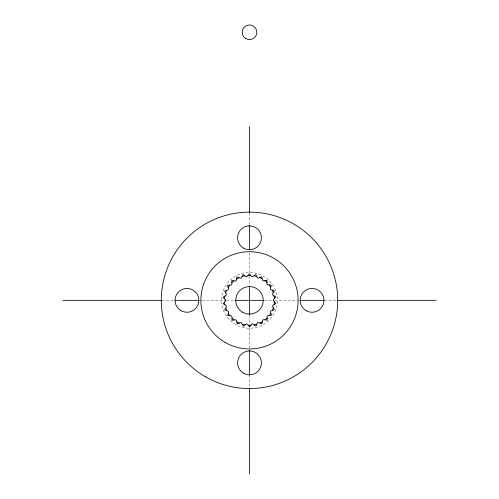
<?xml version="1.0" encoding="UTF-8"?>
<svg xmlns="http://www.w3.org/2000/svg" width="499" height="499" viewBox="0 0 499 499"><rect width="100%" height="100%" fill="white"/><g stroke="black" fill="none" stroke-linecap="round" stroke-linejoin="round"><path stroke-width="0.37" stroke-dasharray="2.5 1.87" d="M161.876 300.342L174.338 300.342M199.263 300.342L201.596 300.342M202.376 300.342L225.741 300.342M226.521 300.342L234.312 300.342M264.688 300.342L274.038 300.342M274.812 300.342L298.184 300.342M324.662 300.342L337.124 300.342M249.5 213.104L249.5 224.787M249.5 252.831L249.5 272.304M249.5 276.197L249.5 285.547M249.5 315.143L249.5 324.493M249.5 328.386L249.5 347.859M249.5 375.123L249.5 387.586M234.274 323.708A27.888 27.888 0 0 0 277.35 301.845A27.888 27.888 0 0 0 236.875 275.473A27.888 27.888 0 0 0 234.274 323.708"/><path stroke-width="0.75" d="M249.631 326.92L252.026 324.038A23.827 23.827 0 0 0 252.949 323.92L255.987 326.115L257.621 322.747A23.827 23.827 0 0 0 258.488 322.41L261.969 323.814L262.748 320.152A23.827 23.827 0 0 0 263.509 319.616L267.221 320.152L267.102 316.403A23.827 23.827 0 0 0 267.714 315.705L271.444 315.337L270.433 311.725A23.827 23.827 0 0 0 270.863 310.896L274.394 309.648L272.548 306.386A23.827 23.827 0 0 0 272.766 305.482L275.897 303.417L273.327 300.691A23.827 23.827 0 0 0 273.321 299.762L275.866 297.011L272.716 294.984A23.827 23.827 0 0 0 272.491 294.079L274.307 290.798L270.757 289.582A23.827 23.827 0 0 0 270.321 288.759L271.3 285.141L267.564 284.804A23.827 23.827 0 0 0 266.946 284.112L267.027 280.363L263.322 280.937A23.827 23.827 0 0 0 262.555 280.407L261.738 276.752L258.276 278.192A23.827 23.827 0 0 0 257.403 277.862L255.731 274.506L252.719 276.733A23.827 23.827 0 0 0 251.795 276.627L249.369 273.77L246.974 276.652A23.827 23.827 0 0 0 246.051 276.764L243.013 274.569L241.379 277.943A23.827 23.827 0 0 0 240.512 278.28L237.031 276.87L236.252 280.538A23.827 23.827 0 0 0 235.491 281.068L231.779 280.538L231.898 284.287A23.827 23.827 0 0 0 231.287 284.985L227.556 285.353L228.567 288.965A23.827 23.827 0 0 0 228.137 289.788L224.606 291.042L226.452 294.304A23.827 23.827 0 0 0 226.234 295.208L223.103 297.267L225.673 299.993A23.827 23.827 0 0 0 225.679 300.928L223.134 303.679L226.284 305.706A23.827 23.827 0 0 0 226.509 306.611L224.693 309.891L228.243 311.108A23.827 23.827 0 0 0 228.679 311.931L227.7 315.549L231.436 315.879A23.827 23.827 0 0 0 232.054 316.578L231.973 320.321L235.678 319.753A23.827 23.827 0 0 0 236.445 320.277L237.262 323.938L240.724 322.497A23.827 23.827 0 0 0 241.597 322.822L243.269 326.178L246.281 323.951A23.827 23.827 0 0 0 247.205 324.063L249.631 326.92L249.625 325.298M62.949 300.342L161.096 300.342M175.112 300.342L198.483 300.342M235.091 300.342L263.909 300.342M300.517 300.342L323.888 300.342M337.904 300.342L436.051 300.342M249.5 126.64L249.5 212.325M249.5 225.567L249.5 249.712M249.5 286.32L249.5 314.364M249.5 350.198L249.5 375.123M249.5 388.365L249.5 474.05M274.413 301.845A24.956 24.956 0 0 1 274.088 304.608M273.327 307.764A24.956 24.956 0 0 1 272.354 310.372M270.863 313.247A24.956 24.956 0 0 1 269.292 315.549M267.152 317.988A24.956 24.956 0 0 1 265.075 319.84M262.418 321.699A24.956 24.956 0 0 1 259.96 323.003M256.929 324.169A24.956 24.956 0 0 1 254.234 324.849M251.016 325.254A24.956 24.956 0 0 1 248.228 325.267M245.009 324.893A24.956 24.956 0 0 1 242.302 324.238M239.264 323.103A24.956 24.956 0 0 1 236.794 321.824M234.112 319.996A24.956 24.956 0 0 1 232.023 318.156M229.858 315.742A24.956 24.956 0 0 1 228.268 313.459M226.746 310.59A24.956 24.956 0 0 1 225.748 307.995M224.955 304.852A24.956 24.956 0 0 1 224.606 302.088M224.587 298.845A24.956 24.956 0 0 1 224.912 296.075M225.673 292.925A24.956 24.956 0 0 1 226.646 290.318M228.137 287.436A24.956 24.956 0 0 1 229.708 285.141M231.848 282.702A24.956 24.956 0 0 1 233.925 280.843M236.582 278.991A24.956 24.956 0 0 1 239.04 277.681M242.071 276.521A24.956 24.956 0 0 1 244.766 275.841M247.984 275.436A24.956 24.956 0 0 1 250.772 275.417M253.991 275.797A24.956 24.956 0 0 1 256.698 276.446M259.736 277.581A24.956 24.956 0 0 1 262.206 278.866M264.888 280.694A24.956 24.956 0 0 1 266.977 282.528M269.142 284.948A24.956 24.956 0 0 1 270.732 287.231M272.254 290.094A24.956 24.956 0 0 1 273.252 292.695M274.045 295.838A24.956 24.956 0 0 1 274.394 298.602M205.395 376.733A88.211 88.211 0 0 0 337.711 300.342A88.211 88.211 0 0 0 205.395 223.951A88.211 88.211 0 0 0 205.395 376.733M243.543 248.115A11.914 11.914 0 0 0 261.414 237.798A11.914 11.914 0 0 0 243.543 227.475A11.914 11.914 0 0 0 243.543 248.115M180.994 310.659A11.914 11.914 0 0 0 198.864 300.342A11.914 11.914 0 0 0 180.994 290.025A11.914 11.914 0 0 0 180.994 310.659M243.543 373.208A11.914 11.914 0 0 0 261.414 362.892A11.914 11.914 0 0 0 243.543 352.575A11.914 11.914 0 0 0 243.543 373.208M306.093 310.659A11.914 11.914 0 0 0 323.963 300.342A11.914 11.914 0 0 0 306.093 290.025A11.914 11.914 0 0 0 306.093 310.659M242.626 312.249A13.747 13.747 0 0 0 263.247 300.342A13.747 13.747 0 0 0 242.626 288.441A13.747 13.747 0 0 0 242.626 312.249M225.192 342.451A48.615 48.615 0 0 0 298.115 300.342A48.615 48.615 0 0 0 225.192 258.239A48.615 48.615 0 0 0 225.192 342.451M245.633 38.51A7.329 7.329 0 0 0 256.829 32.516A7.329 7.329 0 0 0 246.038 25.817A7.329 7.329 0 0 0 245.633 38.51"/></g></svg>
